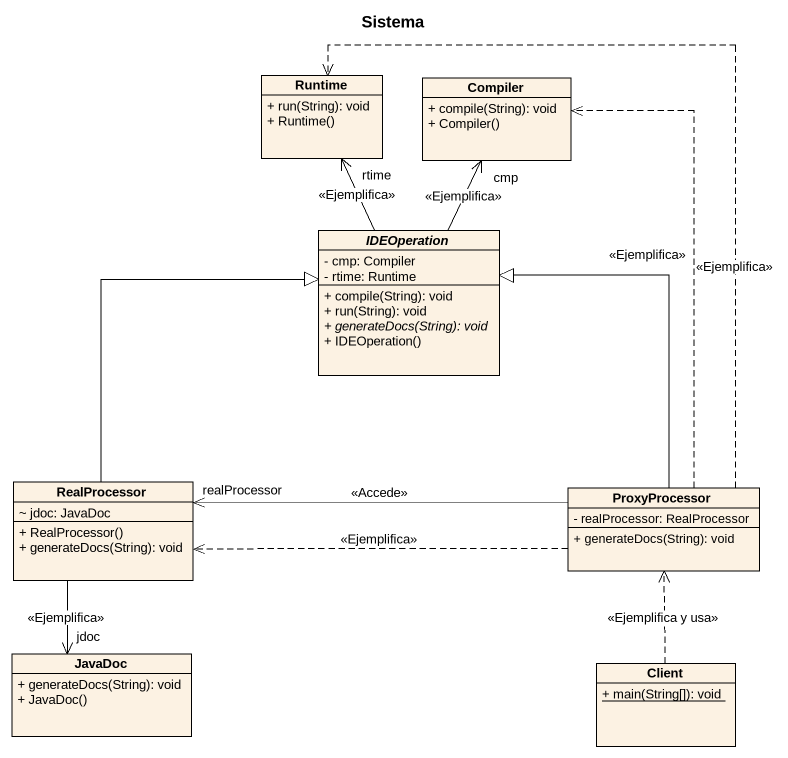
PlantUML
@startuml
title Sistema
hide circle
hide empty members
skinparam classAttributeIconSize 0
class Runtime {
  + run(String): void
  + Runtime()
}
class Compiler {
  + compile(String): void
  + Compiler()
}
abstract class IDEOperation {
  - cmp: Compiler
  - rtime: Runtime
  + compile(String): void
  + run(String): void
  {abstract} + generateDocs(String): void
  + IDEOperation()
}
class RealProcessor {
  ~ jdoc: JavaDoc
  + RealProcessor()
  + generateDocs(String): void
}
class ProxyProcessor {
  - realProcessor: RealProcessor
  + generateDocs(String): void
}
class JavaDoc {
  + generateDocs(String): void
  + JavaDoc()
}
class Client {
  {static} + main(String[]): void
}
IDEOperation -up-> "rtime" Runtime : <<Ejemplifica>>
IDEOperation -up-> "cmp" Compiler : <<Ejemplifica>>
RealProcessor -up-|> IDEOperation
RealProcessor --> "jdoc" JavaDoc : <<Ejemplifica>>
ProxyProcessor .up.> Runtime : <<Ejemplifica>>
ProxyProcessor .up.> Compiler : <<Ejemplifica>>
ProxyProcessor -up-|> IDEOperation
ProxyProcessor -left-> "realProcessor" RealProcessor : <<Accede>>
ProxyProcessor .left.> RealProcessor : <<Ejemplifica>>
Client .up.> ProxyProcessor : <<Ejemplifica y usa>>
@enduml
